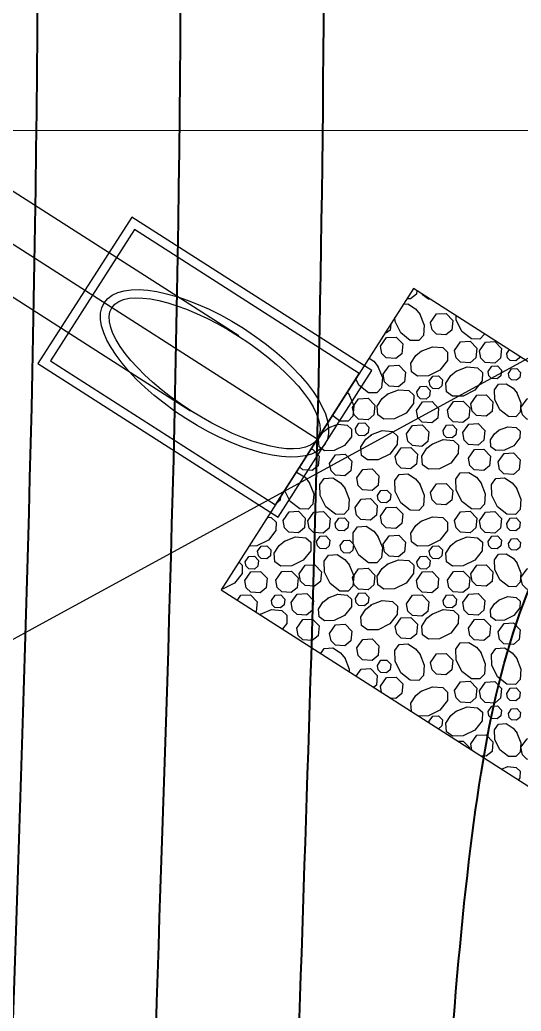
# Model space of a CAD drawing. Header units: feet. Extents: x 10084 to 13321, y 3329 to 8503.
# Drawn here: x 11708.77 to 11722.8, y 5568.69 to 5596.42 of the extents above; entities that cross this region are included whole.
import ezdxf

# ---------------------------------------------------------------- set-up
doc = ezdxf.new("R2010")
doc.units = ezdxf.units.FT
doc.header["$LTSCALE"] = 40
doc.header["$MEASUREMENT"] = 0
for name, pattern in [('CENTERX2', [4, 2.5, -0.5, 0.5, -0.5]), ('DASHED', [0.75, 0.5, -0.25]), ('HIDDEN', [0.375, 0.25, -0.125])]:
    doc.linetypes.add(name, pattern=pattern)
for name, color, linetype in [('CONT-L', 55, 'Continuous'), ('GRID', 254, 'DASHED'), ('INLET', 4, 'Continuous'), ('Level 1', 7, 'Continuous'), ('STORM', 2, 'Continuous'), ('storm CL', 7, 'CENTERX2')]:
    doc.layers.add(name, color=color, linetype=linetype)

msp = doc.modelspace()

# ---------------------------------------------------------------- linework, layer by layer
at = {"layer": 'CONT-L', "color": 5, "extrusion": (-0.478932, 0.877852, 0), "elevation": -709.995}
msp.add_lwpolyline([(-12938.131, 551), (-12979.926, 551)], dxfattribs=at)
at = {"layer": 'GRID', "color": 252, "linetype": 'HIDDEN', "lineweight": 0, "ltscale": 1.8}
msp.add_line((10169.237, 5593.32), (13236.209, 5593.32), dxfattribs=at)
at = {"layer": 'INLET', "color": 5, "flags": 128}
for points in [[(11709.28, 5586.803), (11716.001, 5582.506), (11718.624, 5586.607), (11711.903, 5590.904)], [(11709.635, 5586.881), (11715.923, 5582.859), (11718.27, 5586.53), (11711.981, 5590.551)]]:
    msp.add_lwpolyline(points, close=True, dxfattribs=at)
at = {"layer": 'INLET', "color": 5}
for major_axis, ratio in [((3.089, -1.975), 0.408128), ((2.873, -1.837), 0.36366)]:
    msp.add_ellipse((11714.223, 5586.531), major_axis=major_axis, ratio=ratio, dxfattribs=at)
at = {"layer": 'Level 1', "color": 5, "linetype": 'Continuous', "lineweight": 40}
for points, knots in [([(11714.364, 5742.49), (11709.676, 5734.838), (11705.565, 5729.023), (11704.006, 5722.641), (11702.922, 5712.991), (11700.597, 5687.702), (11698.272, 5662.413), (11695.947, 5637.124), (11698.266, 5603.849), (11695.928, 5565.633), (11696.271, 5542.281), (11696.461, 5533.156)], [0, 0, 0, 0, 0.166667, 0.333333, 0.333333, 0.333333, 0.666667, 0.666667, 0.666667, 0.860203, 1, 1, 1, 1]), ([(11711.899, 5717.739), (11709.557, 5713.593), (11707.289, 5708.486), (11706.041, 5702.018), (11705.815, 5697.025), (11705.197, 5694.161), (11703.444, 5675.241), (11701.691, 5656.322), (11699.937, 5637.402), (11702.275, 5603.866), (11699.555, 5559.424), (11700.523, 5533.286), (11700.742, 5519.077), (11700.767, 5517.18)], [0, 0, 0, 0, 0.111111, 0.222222, 0.333333, 0.333333, 0.333333, 0.666667, 0.666667, 0.666667, 0.821319, 0.975971, 1, 1, 1, 1]), ([(11708.762, 5517.791), (11708.738, 5519.536), (11708.52, 5533.505), (11707.577, 5558.984), (11710.215, 5602.635), (11708.112, 5635.076), (11708.54, 5639.624), (11708.832, 5651.318), (11710.877, 5662.427), (11718.766, 5674.12), (11728.415, 5683.112)], [0, 0, 0, 0, 0.03399, 0.270361, 0.5, 0.5, 0.5, 0.666667, 0.833333, 1, 1, 1, 1]), ([(11712.458, 5533.772), (11712.276, 5542.658), (11711.98, 5564.57), (11714.069, 5600.067), (11712.445, 5629.049), (11712.445, 5629.049), (11712.445, 5629.049), (11712.445, 5629.049), (11712.276, 5637.383), (11712.753, 5641.24), (11714.262, 5645.957), (11716.929, 5648.904)], [0, 0, 0, 0, 0.145856, 0.333333, 0.333333, 0.333333, 0.666667, 0.666667, 0.666667, 0.833333, 1, 1, 1, 1]), ([(11716.762, 5518.098), (11716.738, 5519.791), (11716.521, 5533.623), (11715.703, 5555.724), (11717.584, 5591.267), (11717.161, 5611.074), (11717.161, 5611.074), (11717.161, 5611.073), (11717.161, 5611.073), (11717.21, 5612.764), (11717.21, 5616.713), (11718.405, 5621.977), (11721.036, 5625.925), (11727.546, 5630.326)], [0, 0, 0, 0, 0.025343, 0.205786, 0.333333, 0.333333, 0.333333, 0.666667, 0.666667, 0.666667, 0.777778, 0.888889, 1, 1, 1, 1])]:
    msp.add_open_spline(points, degree=3, knots=knots, dxfattribs=at)
msp.add_open_spline([(11720.389, 5560.443), (11720.679, 5565.699), (11721.321, 5575.457), (11723.503, 5583.289), (11729.406, 5589.709), (11736.393, 5594.361)], degree=3, dxfattribs=at)
at = {"layer": 'STORM', "color": 5}
for p, q in [((11714.897, 5587.584), (11682.649, 5608.204)), ((11713.55, 5585.478), (11697.116, 5595.987))]:
    msp.add_line(p, q, dxfattribs=at)
at = {"layer": 'STORM', "color": 5, "flags": 128}
msp.add_lwpolyline([(11719.79, 5588.907), (11714.403, 5580.482), (11731.252, 5569.707), (11736.64, 5578.132)], close=True, dxfattribs=at)
for points in [[(11719.881, 5588.848), (11719.871, 5588.749), (11719.706, 5588.612), (11719.606, 5588.619)], [(11720.254, 5588.61), (11720.207, 5588.609), (11720.036, 5588.731), (11720.034, 5588.75)], [(11719.51, 5588.468), (11719.627, 5588.475), (11719.844, 5588.337), (11719.97, 5588.178)], [(11719.962, 5588.191), (11720.087, 5587.877), (11720.062, 5587.588), (11719.931, 5587.45), (11719.697, 5587.455), (11719.431, 5587.663), (11719.27, 5587.985), (11719.268, 5588.09)], [(11720.264, 5587.953), (11720.432, 5588.192), (11720.7, 5588.207), (11720.887, 5588.014), (11720.86, 5587.743), (11720.694, 5587.605), (11720.429, 5587.624), (11720.305, 5587.745), (11720.264, 5587.953)], [(11721.771, 5587.64), (11721.77, 5587.628), (11721.639, 5587.491), (11721.405, 5587.495), (11721.139, 5587.704), (11720.978, 5588.026), (11720.976, 5588.149)], [(11719.149, 5587.903), (11719.133, 5587.744), (11719.033, 5587.661), (11718.996, 5587.664)], [(11718.861, 5587.292), (11719.029, 5587.531), (11719.297, 5587.547), (11719.484, 5587.353), (11719.457, 5587.082), (11719.291, 5586.944), (11719.026, 5586.963), (11718.901, 5587.084), (11718.861, 5587.292)], [(11720.937, 5587.174), (11721.105, 5587.413), (11721.373, 5587.428), (11721.559, 5587.235), (11721.532, 5586.964), (11721.367, 5586.826), (11721.102, 5586.845), (11720.977, 5586.966), (11720.937, 5587.173)], [(11721.628, 5587.163), (11721.796, 5587.403), (11722.064, 5587.418), (11722.251, 5587.224), (11722.224, 5586.953), (11722.058, 5586.816), (11721.793, 5586.835), (11721.669, 5586.956), (11721.628, 5587.163)], [(11719.999, 5587.152), (11720.314, 5587.276), (11720.602, 5587.251), (11720.74, 5587.121), (11720.735, 5586.887), (11720.527, 5586.62), (11720.205, 5586.459), (11719.901, 5586.454), (11719.731, 5586.575), (11719.715, 5586.817), (11719.853, 5587.033), (11720.012, 5587.16)], [(11722.393, 5587.09), (11722.467, 5587.195)], [(11722.755, 5587.011), (11722.75, 5586.964), (11722.651, 5586.881), (11722.492, 5586.892), (11722.417, 5586.965), (11722.393, 5587.09)], [(11718.543, 5586.957), (11718.674, 5586.873), (11718.801, 5586.714)], [(11718.936, 5586.506), (11719.104, 5586.745), (11719.372, 5586.76), (11719.559, 5586.566), (11719.532, 5586.296), (11719.366, 5586.158), (11719.101, 5586.177), (11718.976, 5586.298), (11718.936, 5586.506)], [(11718.793, 5586.727), (11718.917, 5586.412), (11718.892, 5586.124), (11718.762, 5585.986), (11718.528, 5585.991), (11718.261, 5586.199), (11718.172, 5586.377)], [(11720.975, 5586.59), (11721.289, 5586.715), (11721.578, 5586.69), (11721.715, 5586.559), (11721.711, 5586.325), (11721.502, 5586.059), (11721.18, 5585.898), (11720.877, 5585.892), (11720.706, 5586.014), (11720.69, 5586.255), (11720.828, 5586.472), (11720.987, 5586.598)], [(11721.872, 5586.585), (11721.973, 5586.729), (11722.134, 5586.738), (11722.246, 5586.622), (11722.23, 5586.459), (11722.131, 5586.376), (11721.972, 5586.388), (11721.897, 5586.461), (11721.873, 5586.585)], [(11722.439, 5586.525), (11722.53, 5586.654), (11722.674, 5586.663), (11722.775, 5586.558), (11722.761, 5586.412), (11722.671, 5586.337), (11722.528, 5586.348), (11722.461, 5586.413), (11722.439, 5586.525)], [(11720.225, 5586.309), (11720.326, 5586.453), (11720.487, 5586.462), (11720.599, 5586.346), (11720.583, 5586.183), (11720.484, 5586.101), (11720.325, 5586.112), (11720.25, 5586.185), (11720.226, 5586.309)], [(11722.68, 5585.986), (11722.792, 5585.703), (11722.77, 5585.443), (11722.653, 5585.32), (11722.442, 5585.323), (11722.202, 5585.511), (11722.057, 5585.801), (11722.052, 5586.074), (11722.162, 5586.228), (11722.379, 5586.242), (11722.574, 5586.118), (11722.688, 5585.975)], [(11717.988, 5585.934), (11718.113, 5585.619), (11718.088, 5585.33), (11717.958, 5585.193), (11717.723, 5585.198), (11717.52, 5585.356)], [(11717.933, 5586.001), (11717.997, 5585.921)], [(11719.053, 5585.95), (11719.368, 5586.074), (11719.656, 5586.049), (11719.794, 5585.919), (11719.789, 5585.684), (11719.581, 5585.418), (11719.259, 5585.257), (11718.956, 5585.252), (11718.785, 5585.373), (11718.769, 5585.615), (11718.907, 5585.831), (11719.066, 5585.958)], [(11719.879, 5586.018), (11719.979, 5586.161), (11720.14, 5586.17), (11720.252, 5586.054), (11720.236, 5585.892), (11720.137, 5585.809), (11719.978, 5585.821), (11719.903, 5585.893), (11719.879, 5586.018)], [(11721.386, 5585.678), (11721.554, 5585.917), (11721.823, 5585.932), (11722.009, 5585.739), (11721.982, 5585.468), (11721.817, 5585.33), (11721.552, 5585.349), (11721.427, 5585.47), (11721.387, 5585.678)], [(11718.084, 5585.581), (11718.252, 5585.82), (11718.52, 5585.835), (11718.707, 5585.642), (11718.68, 5585.371), (11718.514, 5585.233), (11718.249, 5585.252), (11718.124, 5585.373), (11718.084, 5585.581)], [(11719.867, 5585.492), (11720.035, 5585.731), (11720.304, 5585.747), (11720.49, 5585.553), (11720.463, 5585.282), (11720.298, 5585.144), (11720.033, 5585.164), (11719.908, 5585.285), (11719.868, 5585.492)], [(11720.735, 5585.502), (11720.903, 5585.741), (11721.171, 5585.757), (11721.358, 5585.563), (11721.331, 5585.292), (11721.165, 5585.154), (11720.9, 5585.173), (11720.775, 5585.294), (11720.735, 5585.502)], [(11722.792, 5585.581), (11722.961, 5585.82), (11723.229, 5585.835), (11723.415, 5585.642), (11723.388, 5585.371), (11723.223, 5585.233), (11722.958, 5585.252), (11722.833, 5585.373), (11722.793, 5585.581)], [(11717.385, 5584.996), (11717.668, 5585.108), (11717.928, 5585.086), (11718.051, 5584.968), (11718.048, 5584.757), (11717.86, 5584.517), (11717.57, 5584.373), (11717.297, 5584.368), (11717.144, 5584.477), (11717.129, 5584.695), (11717.254, 5584.889), (11717.397, 5585.003)], [(11718.16, 5584.992), (11718.261, 5585.135), (11718.422, 5585.144), (11718.534, 5585.028), (11718.518, 5584.866), (11718.419, 5584.783), (11718.26, 5584.794), (11718.185, 5584.867), (11718.161, 5584.992)], [(11719.592, 5584.838), (11719.76, 5585.077), (11720.028, 5585.093), (11720.215, 5584.899), (11720.188, 5584.628), (11720.022, 5584.49), (11719.757, 5584.51), (11719.632, 5584.631), (11719.592, 5584.838)], [(11721.162, 5584.875), (11721.33, 5585.114), (11721.599, 5585.129), (11721.785, 5584.936), (11721.758, 5584.665), (11721.593, 5584.527), (11721.328, 5584.546), (11721.203, 5584.667), (11721.163, 5584.875)], [(11718.596, 5584.808), (11718.91, 5584.932), (11719.199, 5584.907), (11719.336, 5584.777), (11719.332, 5584.542), (11719.124, 5584.276), (11718.802, 5584.115), (11718.498, 5584.11), (11718.328, 5584.231), (11718.311, 5584.473), (11718.45, 5584.689), (11718.609, 5584.816)], [(11720.612, 5584.937), (11720.712, 5585.08), (11720.873, 5585.089), (11720.985, 5584.973), (11720.969, 5584.811), (11720.87, 5584.728), (11720.711, 5584.739), (11720.636, 5584.812), (11720.612, 5584.937)], [(11722.167, 5584.939), (11722.422, 5585.04), (11722.656, 5585.02), (11722.767, 5584.914), (11722.763, 5584.725), (11722.595, 5584.509), (11722.334, 5584.379), (11722.088, 5584.374), (11721.95, 5584.472), (11721.937, 5584.668), (11722.049, 5584.843), (11722.177, 5584.946)], [(11720.304, 5584.553), (11720.619, 5584.678), (11720.907, 5584.653), (11721.045, 5584.523), (11721.04, 5584.288), (11720.832, 5584.022), (11720.51, 5583.861), (11720.207, 5583.856), (11720.036, 5583.977), (11720.02, 5584.219), (11720.158, 5584.435), (11720.317, 5584.562)], [(11716.915, 5584.411), (11716.957, 5584.413), (11717.143, 5584.22), (11717.116, 5583.949), (11716.951, 5583.811), (11716.686, 5583.83), (11716.598, 5583.915)], [(11717.439, 5584.012), (11717.607, 5584.252), (11717.876, 5584.267), (11718.062, 5584.074), (11718.035, 5583.803), (11717.87, 5583.664), (11717.605, 5583.684), (11717.48, 5583.805), (11717.44, 5584.012)], [(11719.275, 5584.206), (11719.444, 5584.445), (11719.712, 5584.46), (11719.898, 5584.267), (11719.871, 5583.996), (11719.706, 5583.858), (11719.441, 5583.877), (11719.316, 5583.998), (11719.276, 5584.206)], [(11721.32, 5584.159), (11721.488, 5584.398), (11721.757, 5584.413), (11721.943, 5584.22), (11721.916, 5583.949), (11721.751, 5583.811), (11721.486, 5583.83), (11721.361, 5583.951), (11721.321, 5584.159)], [(11722.15, 5584.053), (11722.318, 5584.292), (11722.587, 5584.307), (11722.773, 5584.114), (11722.746, 5583.843), (11722.58, 5583.705), (11722.315, 5583.724), (11722.191, 5583.845), (11722.15, 5584.053)], [(11716.499, 5583.76), (11716.535, 5583.762), (11716.752, 5583.624), (11716.878, 5583.465)], [(11718.198, 5583.606), (11718.366, 5583.845), (11718.634, 5583.86), (11718.821, 5583.667), (11718.794, 5583.396), (11718.628, 5583.258), (11718.363, 5583.277), (11718.238, 5583.398), (11718.198, 5583.606)], [(11719.962, 5583.437), (11720.087, 5583.123), (11720.062, 5582.834), (11719.931, 5582.697), (11719.697, 5582.701), (11719.431, 5582.909), (11719.27, 5583.231), (11719.264, 5583.535), (11719.386, 5583.706), (11719.627, 5583.722), (11719.844, 5583.583), (11719.97, 5583.424)], [(11721.67, 5583.478), (11721.795, 5583.163), (11721.77, 5582.874), (11721.639, 5582.737), (11721.405, 5582.742), (11721.139, 5582.95), (11720.978, 5583.272), (11720.972, 5583.575), (11721.094, 5583.746), (11721.335, 5583.762), (11721.552, 5583.624), (11721.678, 5583.465)], [(11716.87, 5583.478), (11716.995, 5583.163), (11716.97, 5582.874), (11716.839, 5582.737), (11716.605, 5582.742), (11716.339, 5582.95), (11716.182, 5583.264)], [(11717.867, 5583.325), (11717.991, 5583.011), (11717.966, 5582.722), (11717.836, 5582.585), (11717.602, 5582.589), (11717.335, 5582.798), (11717.174, 5583.12), (11717.169, 5583.423), (11717.29, 5583.594), (11717.532, 5583.61), (11717.748, 5583.471), (11717.875, 5583.313)], [(11720.264, 5583.199), (11720.432, 5583.438), (11720.7, 5583.454), (11720.887, 5583.26), (11720.86, 5582.989), (11720.694, 5582.851), (11720.429, 5582.87), (11720.305, 5582.991), (11720.264, 5583.199)], [(11722.667, 5583.325), (11722.791, 5583.011), (11722.766, 5582.722), (11722.636, 5582.585), (11722.401, 5582.589), (11722.135, 5582.798), (11721.974, 5583.12), (11721.969, 5583.423), (11722.09, 5583.594), (11722.332, 5583.61), (11722.548, 5583.471), (11722.675, 5583.313)], [(11718.775, 5583.116), (11718.876, 5583.26), (11719.037, 5583.269), (11719.149, 5583.153), (11719.133, 5582.99), (11719.033, 5582.907), (11718.874, 5582.919), (11718.8, 5582.991), (11718.775, 5583.116)], [(11716.07, 5583.089), (11716.06, 5582.989), (11715.945, 5582.894)], [(11718.151, 5582.776), (11718.319, 5583.015), (11718.587, 5583.03), (11718.774, 5582.837), (11718.747, 5582.566), (11718.581, 5582.428), (11718.316, 5582.447), (11718.191, 5582.568), (11718.151, 5582.776)], [(11716.137, 5582.42), (11716.305, 5582.659), (11716.573, 5582.674), (11716.76, 5582.481), (11716.733, 5582.21), (11716.567, 5582.072), (11716.302, 5582.091), (11716.177, 5582.212), (11716.137, 5582.42)], [(11716.828, 5582.41), (11716.996, 5582.649), (11717.264, 5582.664), (11717.451, 5582.471), (11717.424, 5582.2), (11717.258, 5582.062), (11716.993, 5582.081), (11716.869, 5582.202), (11716.828, 5582.41)], [(11718.861, 5582.538), (11719.029, 5582.777), (11719.297, 5582.793), (11719.484, 5582.599), (11719.457, 5582.328), (11719.291, 5582.19), (11719.026, 5582.21), (11718.901, 5582.331), (11718.861, 5582.538)], [(11720.937, 5582.42), (11721.105, 5582.659), (11721.373, 5582.674), (11721.559, 5582.481), (11721.532, 5582.21), (11721.367, 5582.072), (11721.102, 5582.091), (11720.977, 5582.212), (11720.937, 5582.42)], [(11721.628, 5582.41), (11721.796, 5582.649), (11722.064, 5582.664), (11722.251, 5582.471), (11722.224, 5582.2), (11722.058, 5582.062), (11721.793, 5582.081), (11721.669, 5582.202), (11721.628, 5582.41)], [(11715.698, 5582.507), (11715.802, 5582.498), (11715.94, 5582.367), (11715.935, 5582.133), (11715.727, 5581.867), (11715.405, 5581.706), (11715.183, 5581.702)], [(11717.593, 5582.336), (11717.693, 5582.479), (11717.855, 5582.489), (11717.967, 5582.372), (11717.95, 5582.21), (11717.851, 5582.127), (11717.692, 5582.139), (11717.617, 5582.211), (11717.593, 5582.336)], [(11719.999, 5582.398), (11720.314, 5582.523), (11720.602, 5582.498), (11720.74, 5582.367), (11720.735, 5582.133), (11720.527, 5581.867), (11720.205, 5581.706), (11719.901, 5581.7), (11719.731, 5581.822), (11719.715, 5582.063), (11719.853, 5582.279), (11720.012, 5582.406)], [(11722.393, 5582.336), (11722.494, 5582.479), (11722.655, 5582.489), (11722.766, 5582.372), (11722.75, 5582.21), (11722.651, 5582.127), (11722.492, 5582.139), (11722.417, 5582.211), (11722.393, 5582.336)], [(11718.793, 5581.973), (11718.917, 5581.659), (11718.892, 5581.37), (11718.762, 5581.233), (11718.528, 5581.237), (11718.261, 5581.445), (11718.1, 5581.767), (11718.095, 5582.071), (11718.216, 5582.241), (11718.458, 5582.258), (11718.674, 5582.119), (11718.801, 5581.96)], [(11716.174, 5581.836), (11716.489, 5581.961), (11716.778, 5581.936), (11716.915, 5581.806), (11716.911, 5581.571), (11716.702, 5581.305), (11716.38, 5581.144), (11716.077, 5581.139), (11715.906, 5581.26), (11715.89, 5581.502), (11716.029, 5581.718), (11716.187, 5581.844)], [(11717.073, 5581.831), (11717.173, 5581.975), (11717.334, 5581.984), (11717.446, 5581.868), (11717.43, 5581.705), (11717.331, 5581.623), (11717.172, 5581.634), (11717.097, 5581.707), (11717.073, 5581.831)], [(11717.735, 5581.713), (11717.835, 5581.857), (11717.996, 5581.866), (11718.108, 5581.75), (11718.092, 5581.587), (11717.993, 5581.505), (11717.834, 5581.516), (11717.759, 5581.588), (11717.735, 5581.713)], [(11718.936, 5581.752), (11719.104, 5581.991), (11719.372, 5582.006), (11719.559, 5581.813), (11719.532, 5581.542), (11719.366, 5581.404), (11719.101, 5581.423), (11718.976, 5581.544), (11718.936, 5581.752)], [(11720.975, 5581.836), (11721.289, 5581.961), (11721.578, 5581.936), (11721.715, 5581.806), (11721.711, 5581.571), (11721.502, 5581.305), (11721.18, 5581.144), (11720.877, 5581.139), (11720.706, 5581.26), (11720.69, 5581.502), (11720.828, 5581.718), (11720.987, 5581.844)], [(11721.872, 5581.831), (11721.973, 5581.975), (11722.134, 5581.984), (11722.246, 5581.868), (11722.23, 5581.705), (11722.131, 5581.623), (11721.972, 5581.634), (11721.897, 5581.707), (11721.873, 5581.831)], [(11722.439, 5581.772), (11722.53, 5581.901), (11722.674, 5581.909), (11722.775, 5581.804), (11722.761, 5581.658), (11722.671, 5581.584), (11722.528, 5581.594), (11722.461, 5581.659), (11722.439, 5581.771)], [(11715.425, 5581.556), (11715.526, 5581.699), (11715.687, 5581.708), (11715.799, 5581.592), (11715.783, 5581.43), (11715.683, 5581.347), (11715.524, 5581.358), (11715.45, 5581.431), (11715.425, 5581.556)], [(11720.225, 5581.556), (11720.326, 5581.699), (11720.487, 5581.708), (11720.599, 5581.592), (11720.583, 5581.43), (11720.484, 5581.347), (11720.325, 5581.358), (11720.25, 5581.431), (11720.226, 5581.556)], [(11722.68, 5581.232), (11722.792, 5580.949), (11722.77, 5580.689), (11722.653, 5580.566), (11722.442, 5580.57), (11722.202, 5580.757), (11722.057, 5581.047), (11722.052, 5581.32), (11722.162, 5581.474), (11722.379, 5581.488), (11722.574, 5581.364), (11722.688, 5581.221)], [(11714.898, 5581.256), (11714.994, 5581.165), (11714.989, 5580.931), (11714.781, 5580.664), (11714.459, 5580.503), (11714.416, 5580.503)], [(11715.079, 5581.264), (11715.18, 5581.408), (11715.341, 5581.417), (11715.452, 5581.301), (11715.436, 5581.138), (11715.337, 5581.055), (11715.178, 5581.067), (11715.103, 5581.139), (11715.079, 5581.264)], [(11717.988, 5581.18), (11718.113, 5580.865), (11718.088, 5580.577), (11717.958, 5580.439), (11717.723, 5580.444), (11717.457, 5580.652), (11717.296, 5580.974), (11717.291, 5581.278), (11717.412, 5581.448), (11717.654, 5581.465), (11717.87, 5581.326), (11717.997, 5581.167)], [(11719.053, 5581.196), (11719.368, 5581.321), (11719.656, 5581.296), (11719.794, 5581.165), (11719.789, 5580.931), (11719.581, 5580.664), (11719.259, 5580.503), (11718.956, 5580.498), (11718.785, 5580.619), (11718.769, 5580.861), (11718.907, 5581.077), (11719.066, 5581.204)], [(11719.879, 5581.264), (11719.979, 5581.408), (11720.14, 5581.417), (11720.252, 5581.301), (11720.236, 5581.138), (11720.137, 5581.055), (11719.978, 5581.067), (11719.903, 5581.139), (11719.879, 5581.264)], [(11715.067, 5580.739), (11715.236, 5580.978), (11715.504, 5580.993), (11715.69, 5580.8), (11715.663, 5580.529), (11715.498, 5580.391), (11715.233, 5580.41), (11715.108, 5580.531), (11715.068, 5580.739)], [(11715.934, 5580.749), (11716.103, 5580.988), (11716.371, 5581.003), (11716.558, 5580.81), (11716.531, 5580.538), (11716.365, 5580.401), (11716.1, 5580.42), (11715.975, 5580.541), (11715.935, 5580.748)], [(11716.586, 5580.924), (11716.754, 5581.163), (11717.023, 5581.178), (11717.209, 5580.985), (11717.182, 5580.714), (11717.016, 5580.576), (11716.752, 5580.595), (11716.627, 5580.716), (11716.586, 5580.924)], [(11718.084, 5580.827), (11718.252, 5581.066), (11718.52, 5581.082), (11718.707, 5580.888), (11718.68, 5580.617), (11718.514, 5580.479), (11718.249, 5580.499), (11718.124, 5580.619), (11718.084, 5580.827)], [(11719.867, 5580.739), (11720.035, 5580.978), (11720.304, 5580.993), (11720.49, 5580.8), (11720.463, 5580.529), (11720.298, 5580.391), (11720.033, 5580.41), (11719.908, 5580.531), (11719.868, 5580.739)], [(11720.735, 5580.749), (11720.903, 5580.988), (11721.171, 5581.003), (11721.358, 5580.81), (11721.331, 5580.538), (11721.165, 5580.401), (11720.9, 5580.42), (11720.775, 5580.541), (11720.735, 5580.748)], [(11721.386, 5580.924), (11721.554, 5581.163), (11721.823, 5581.178), (11722.009, 5580.985), (11721.982, 5580.714), (11721.817, 5580.576), (11721.552, 5580.595), (11721.427, 5580.716), (11721.387, 5580.924)], [(11722.792, 5580.827), (11722.961, 5581.066), (11723.229, 5581.082), (11723.415, 5580.888), (11723.388, 5580.617), (11723.223, 5580.479), (11722.958, 5580.499), (11722.833, 5580.619), (11722.793, 5580.827)], [(11718.16, 5580.238), (11718.261, 5580.382), (11718.422, 5580.391), (11718.534, 5580.275), (11718.518, 5580.112), (11718.419, 5580.029), (11718.26, 5580.041), (11718.185, 5580.114), (11718.161, 5580.238)], [(11714.864, 5580.187), (11714.96, 5580.324), (11715.228, 5580.339), (11715.415, 5580.146), (11715.388, 5579.875), (11715.372, 5579.862)], [(11715.811, 5580.183), (11715.912, 5580.326), (11716.073, 5580.336), (11716.185, 5580.22), (11716.169, 5580.057), (11716.07, 5579.974), (11715.911, 5579.986), (11715.836, 5580.058), (11715.812, 5580.183)], [(11716.362, 5580.121), (11716.53, 5580.36), (11716.799, 5580.375), (11716.985, 5580.182), (11716.958, 5579.911), (11716.792, 5579.773), (11716.528, 5579.792), (11716.403, 5579.913), (11716.362, 5580.121)], [(11717.385, 5580.242), (11717.668, 5580.354), (11717.928, 5580.332), (11718.051, 5580.215), (11718.048, 5580.004), (11717.86, 5579.764), (11717.57, 5579.619), (11717.297, 5579.614), (11717.144, 5579.723), (11717.129, 5579.941), (11717.254, 5580.135), (11717.397, 5580.249)], [(11718.596, 5580.054), (11718.91, 5580.179), (11719.199, 5580.154), (11719.336, 5580.023), (11719.332, 5579.789), (11719.124, 5579.523), (11718.802, 5579.361), (11718.498, 5579.356), (11718.328, 5579.478), (11718.311, 5579.719), (11718.45, 5579.936), (11718.609, 5580.062)], [(11719.592, 5580.085), (11719.76, 5580.324), (11720.028, 5580.339), (11720.215, 5580.146), (11720.188, 5579.875), (11720.022, 5579.737), (11719.757, 5579.756), (11719.632, 5579.877), (11719.592, 5580.085)], [(11720.612, 5580.183), (11720.712, 5580.326), (11720.873, 5580.336), (11720.985, 5580.22), (11720.969, 5580.057), (11720.87, 5579.974), (11720.711, 5579.986), (11720.636, 5580.058), (11720.612, 5580.183)], [(11721.162, 5580.121), (11721.33, 5580.36), (11721.599, 5580.375), (11721.785, 5580.182), (11721.758, 5579.911), (11721.593, 5579.773), (11721.328, 5579.792), (11721.203, 5579.913), (11721.163, 5580.121)], [(11722.167, 5580.186), (11722.422, 5580.287), (11722.656, 5580.266), (11722.767, 5580.161), (11722.763, 5579.971), (11722.595, 5579.755), (11722.334, 5579.625), (11722.088, 5579.62), (11721.95, 5579.719), (11721.937, 5579.915), (11722.049, 5580.09), (11722.177, 5580.192)], [(11715.504, 5579.8), (11715.818, 5579.925), (11716.107, 5579.9), (11716.245, 5579.769), (11716.24, 5579.535), (11716.121, 5579.383)], [(11720.304, 5579.8), (11720.619, 5579.925), (11720.907, 5579.9), (11721.045, 5579.769), (11721.04, 5579.535), (11720.832, 5579.268), (11720.51, 5579.107), (11720.207, 5579.102), (11720.036, 5579.223), (11720.02, 5579.465), (11720.158, 5579.681), (11720.317, 5579.808)], [(11715.49, 5579.786), (11715.517, 5579.808)], [(11716.521, 5579.405), (11716.689, 5579.644), (11716.957, 5579.66), (11717.143, 5579.466), (11717.116, 5579.195), (11716.951, 5579.057), (11716.686, 5579.077), (11716.561, 5579.197), (11716.521, 5579.405)], [(11719.275, 5579.452), (11719.444, 5579.691), (11719.712, 5579.707), (11719.898, 5579.513), (11719.871, 5579.242), (11719.706, 5579.104), (11719.441, 5579.124), (11719.316, 5579.244), (11719.276, 5579.452)], [(11721.32, 5579.405), (11721.488, 5579.644), (11721.757, 5579.66), (11721.943, 5579.466), (11721.916, 5579.195), (11721.751, 5579.057), (11721.486, 5579.077), (11721.361, 5579.197), (11721.321, 5579.405)], [(11722.15, 5579.299), (11722.318, 5579.538), (11722.587, 5579.554), (11722.773, 5579.36), (11722.746, 5579.089), (11722.58, 5578.951), (11722.315, 5578.971), (11722.191, 5579.092), (11722.15, 5579.299)], [(11717.439, 5579.259), (11717.607, 5579.498), (11717.876, 5579.513), (11718.062, 5579.32), (11718.035, 5579.049), (11717.87, 5578.911), (11717.605, 5578.93), (11717.48, 5579.051), (11717.44, 5579.259)], [(11718.198, 5578.852), (11718.366, 5579.091), (11718.634, 5579.107), (11718.821, 5578.913), (11718.794, 5578.642), (11718.628, 5578.504), (11718.363, 5578.524), (11718.238, 5578.645), (11718.198, 5578.852)], [(11721.67, 5578.724), (11721.795, 5578.41), (11721.77, 5578.121), (11721.639, 5577.984), (11721.405, 5577.988), (11721.139, 5578.196), (11720.978, 5578.518), (11720.972, 5578.822), (11721.094, 5578.993), (11721.335, 5579.009), (11721.552, 5578.87), (11721.678, 5578.712)], [(11717.19, 5578.699), (11717.29, 5578.84), (11717.532, 5578.856), (11717.748, 5578.718), (11717.875, 5578.559)], [(11719.962, 5578.684), (11720.087, 5578.369), (11720.062, 5578.08), (11719.931, 5577.943), (11719.697, 5577.947), (11719.431, 5578.156), (11719.27, 5578.478), (11719.264, 5578.781), (11719.386, 5578.952), (11719.627, 5578.968), (11719.844, 5578.829), (11719.97, 5578.671)], [(11722.667, 5578.572), (11722.791, 5578.257), (11722.766, 5577.968), (11722.636, 5577.831), (11722.401, 5577.836), (11722.135, 5578.044), (11721.974, 5578.366), (11721.969, 5578.669), (11722.09, 5578.84), (11722.332, 5578.856), (11722.548, 5578.718), (11722.675, 5578.559)], [(11717.867, 5578.572), (11717.991, 5578.257), (11717.986, 5578.191)], [(11718.775, 5578.362), (11718.876, 5578.506), (11719.037, 5578.515), (11719.149, 5578.399), (11719.133, 5578.236), (11719.033, 5578.154), (11718.874, 5578.165), (11718.8, 5578.238), (11718.775, 5578.362)], [(11720.264, 5578.446), (11720.432, 5578.685), (11720.7, 5578.7), (11720.887, 5578.507), (11720.86, 5578.236), (11720.694, 5578.098), (11720.429, 5578.117), (11720.305, 5578.238), (11720.264, 5578.446)], [(11718.181, 5578.066), (11718.319, 5578.261), (11718.587, 5578.276), (11718.774, 5578.083), (11718.747, 5577.812), (11718.673, 5577.751)], [(11718.861, 5577.785), (11719.029, 5578.024), (11719.297, 5578.039), (11719.484, 5577.846), (11719.457, 5577.575), (11719.291, 5577.437), (11719.148, 5577.447)], [(11720.937, 5577.666), (11721.105, 5577.905), (11721.373, 5577.921), (11721.559, 5577.727), (11721.532, 5577.456), (11721.367, 5577.318), (11721.102, 5577.338), (11720.977, 5577.458), (11720.937, 5577.666)], [(11721.628, 5577.656), (11721.796, 5577.895), (11722.064, 5577.91), (11722.251, 5577.717), (11722.224, 5577.446), (11722.058, 5577.308), (11721.793, 5577.327), (11721.669, 5577.448), (11721.628, 5577.656)], [(11718.895, 5577.609), (11718.861, 5577.785)], [(11719.73, 5577.075), (11719.715, 5577.31), (11719.853, 5577.526), (11720.012, 5577.652)], [(11719.999, 5577.644), (11720.314, 5577.769), (11720.602, 5577.744), (11720.74, 5577.614), (11720.735, 5577.379), (11720.527, 5577.113), (11720.205, 5576.952), (11719.93, 5576.947)], [(11722.393, 5577.582), (11722.494, 5577.726), (11722.655, 5577.735), (11722.766, 5577.619), (11722.75, 5577.456), (11722.651, 5577.374), (11722.492, 5577.385), (11722.417, 5577.458), (11722.393, 5577.582)], [(11720.975, 5577.083), (11721.289, 5577.207), (11721.578, 5577.182), (11721.715, 5577.052), (11721.711, 5576.818), (11721.502, 5576.551), (11721.18, 5576.39), (11720.877, 5576.385), (11720.706, 5576.506), (11720.69, 5576.748), (11720.828, 5576.964), (11720.987, 5577.091)], [(11721.872, 5577.078), (11721.973, 5577.221), (11722.134, 5577.231), (11722.246, 5577.114), (11722.23, 5576.952), (11722.131, 5576.869), (11721.972, 5576.881), (11721.897, 5576.953), (11721.873, 5577.078)], [(11722.439, 5577.018), (11722.53, 5577.147), (11722.674, 5577.155), (11722.775, 5577.051), (11722.761, 5576.905), (11722.671, 5576.83), (11722.528, 5576.84), (11722.461, 5576.905), (11722.439, 5577.018)], [(11720.225, 5576.802), (11720.326, 5576.946), (11720.487, 5576.955), (11720.599, 5576.839), (11720.583, 5576.676), (11720.484, 5576.593)], [(11720.235, 5576.752), (11720.226, 5576.802)], [(11722.68, 5576.479), (11722.792, 5576.196), (11722.77, 5575.936), (11722.653, 5575.812), (11722.442, 5575.816), (11722.202, 5576.004), (11722.057, 5576.293), (11722.052, 5576.566), (11722.162, 5576.72), (11722.379, 5576.735), (11722.574, 5576.61), (11722.688, 5576.467)], [(11721.034, 5576.241), (11721.171, 5576.249), (11721.358, 5576.056), (11721.355, 5576.036)], [(11721.386, 5576.17), (11721.554, 5576.409), (11721.823, 5576.425), (11722.009, 5576.231), (11721.982, 5575.96), (11721.817, 5575.822), (11721.673, 5575.833)], [(11722.792, 5576.074), (11722.961, 5576.313), (11723.229, 5576.328), (11723.415, 5576.135), (11723.388, 5575.864), (11723.223, 5575.726), (11722.958, 5575.745), (11722.833, 5575.866), (11722.793, 5576.074)], [(11721.421, 5575.994), (11721.387, 5576.17)], [(11722.249, 5575.464), (11722.422, 5575.533), (11722.656, 5575.513), (11722.767, 5575.407), (11722.763, 5575.217), (11722.721, 5575.163)]]:
    msp.add_lwpolyline(points, dxfattribs=at)
at = {"layer": 'storm CL', "color": 5}
msp.add_line((11717.096, 5584.694), (11651.454, 5626.668), dxfattribs=at)

doc.saveas('drawing.dxf')
